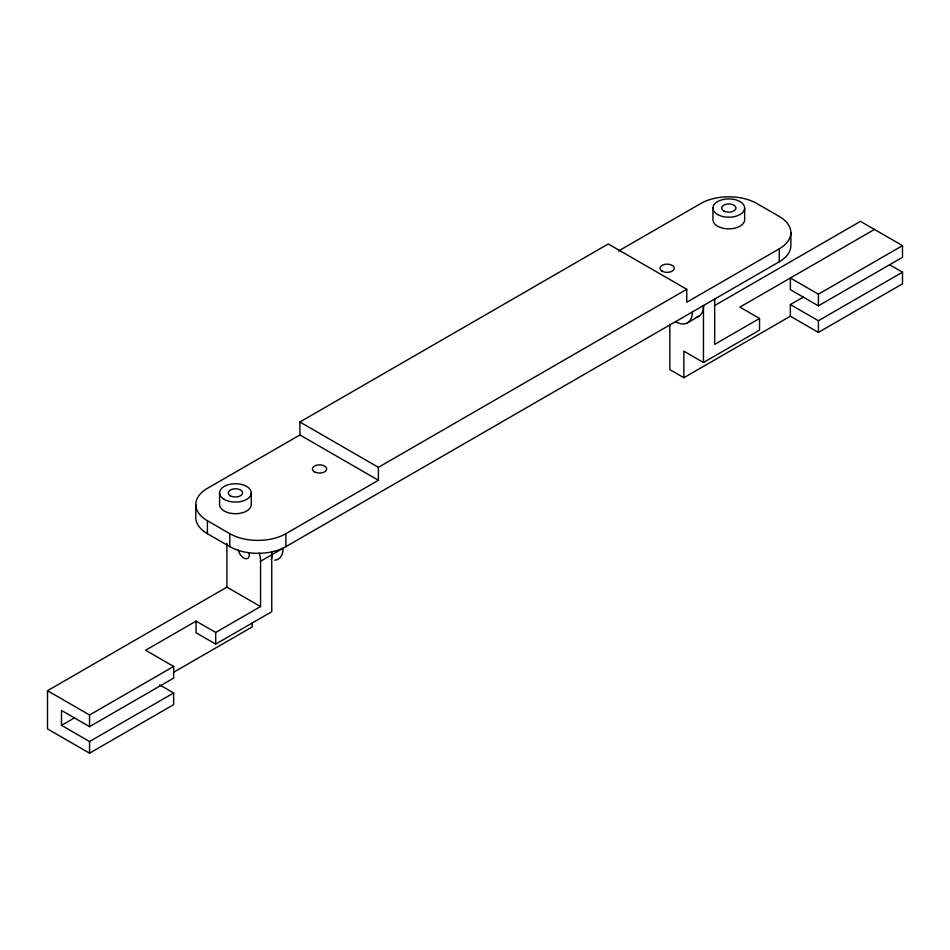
<?xml version="1.0" encoding="UTF-8"?>
<svg xmlns="http://www.w3.org/2000/svg" width="950" height="950" viewBox="0 0 950 950"><rect width="100%" height="100%" fill="white"/><g stroke="black" fill="none" stroke-linecap="round" stroke-linejoin="round"><path stroke-width="1.43" d="M790.875 232.643L790.875 245.599A39.639 22.883 0 0 1 779.261 261.784L285.891 546.63A39.639 22.883 0 0 1 229.817 546.63L207.397 533.686L207.397 520.731A39.639 22.883 0 0 1 207.397 488.359L299.903 434.957L299.903 422.002L608.261 243.972L686.755 289.299L686.755 302.243L779.261 248.829A39.639 22.883 0 0 0 779.261 216.469L756.841 203.514A39.639 22.883 0 0 0 700.768 203.514L618.545 250.99M299.903 422.002L378.397 467.329L686.755 289.299M207.397 520.731L229.817 533.686A39.639 22.883 0 0 0 285.891 533.686L378.397 480.272L378.397 467.329M260.549 606.551L226.908 587.136L47.5 690.709L47.5 728.911L89.549 753.184L173.648 704.639L173.648 692.977L89.549 741.534L61.512 725.349L61.512 710.457L89.549 726.643L173.648 678.086L173.648 666.437L145.611 650.251L196.068 621.122L215.697 632.451L260.549 606.551L260.549 561.236L283.088 548.245A23.786 13.728 60 0 1 274.669 560.215M714.364 305.71L860.451 221.362L902.5 245.634L902.5 257.296L818.401 305.841L790.364 289.667L790.364 278.006L818.401 294.191L902.5 245.634M687.432 322.846L698.654 316.374M874.463 229.449L739.908 307.135L759.537 318.464L759.537 330.125L703.463 362.496L683.846 351.168L683.846 377.708L790.364 316.207L818.401 332.393L902.5 283.836L902.5 272.187L889.758 264.824M759.537 318.464L714.685 344.363L714.685 299.048M61.512 725.349L74.254 717.998M790.364 316.207L790.364 304.546L803.106 297.196M47.5 690.709L89.549 714.994L173.648 666.437M196.068 621.122L196.068 632.771L215.697 644.1L271.759 611.729L271.759 554.764A23.786 13.728 60 0 0 271.617 552.14M173.85 672.149L252.142 626.953L252.142 622.844M790.364 304.546L818.401 320.732L902.5 272.187M683.846 377.708L669.833 369.609L669.833 324.199M299.903 434.957L378.397 480.272M159.636 684.891L173.648 692.977M818.401 294.191L818.401 305.841M818.401 320.732L818.401 332.393M779.261 248.829L779.261 261.784M744.658 208.05L744.658 219.699A15.853 9.156 0 0 1 728.804 228.855A15.853 9.156 0 0 1 712.951 219.699L712.951 208.05M703.463 305.52L703.463 362.496M285.891 533.686L285.891 546.63M271.866 551.76L271.866 554.717A23.786 13.728 60 0 1 271.296 559.419M251.287 492.896L251.287 504.545A15.853 9.156 0 0 1 235.434 513.701A15.853 9.156 0 0 1 219.569 504.545L219.569 492.896M229.817 533.686L229.817 546.63M226.908 543.281L226.908 587.136M215.697 632.451L215.697 644.1M195.783 504.545L195.783 517.501A39.639 22.883 0 0 0 207.397 533.686M89.549 714.994L89.549 726.643M89.549 741.534L89.549 753.184M259.267 553.066A23.786 13.728 60 0 1 260.549 561.236M249.149 552.983A7.932 4.572 60 0 1 245.183 558.624A7.932 4.572 60 0 1 238.319 550.074M703.57 305.484A23.786 13.728 60 0 1 696.398 317.253M692.36 311.956A23.786 13.728 60 0 1 675.545 321.67M662.091 271.166A7.137 4.121 0 0 0 674.025 269.325A7.137 4.121 0 0 0 665.285 264.278A7.137 4.121 0 0 0 662.091 271.166M314.486 471.853A7.137 4.121 0 0 0 326.42 470.012A7.137 4.121 0 0 0 317.68 464.966A7.137 4.121 0 0 0 314.486 471.853M230.387 495.805A7.137 4.121 0 0 0 242.321 493.964A7.137 4.121 0 0 0 233.581 488.918A7.137 4.121 0 0 0 230.387 495.805M723.758 210.959A7.137 4.121 0 0 0 735.704 209.119A7.137 4.121 0 0 0 726.964 204.072A7.137 4.121 0 0 0 723.758 210.959M717.594 214.522A15.853 9.156 0 0 0 744.123 210.413A15.853 9.156 0 0 0 724.696 199.203A15.853 9.156 0 0 0 717.594 214.522M224.212 499.367A15.853 9.156 0 0 0 250.741 495.271A15.853 9.156 0 0 0 231.325 484.049A15.853 9.156 0 0 0 224.212 499.367"/></g></svg>
